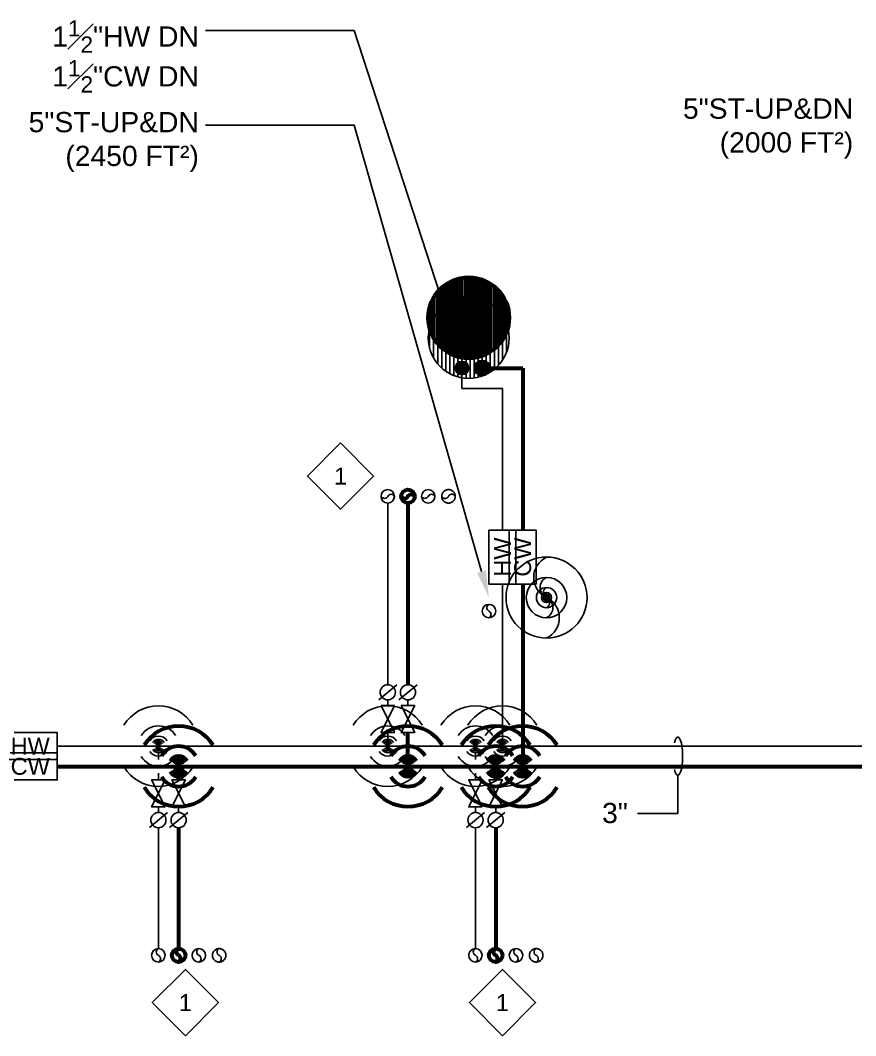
# Model space of a CAD drawing. Extents: x -3693 to 528, y -2672 to 2716.
# Drawn here: x -2326 to -1831, y -2164 to -1562 of the extents above; entities that cross this region are included whole.
import ezdxf
from ezdxf.enums import TextEntityAlignment as Align

# ---------------------------------------------------------------- set-up
doc = ezdxf.new("R2010")
doc.units = 0
doc.header["$LTSCALE"] = 48
doc.header["$MEASUREMENT"] = 0
doc.linetypes.add('VENT', pattern=[0.3, 0.2, -0.1])
for name, color, linetype in [('G-ANNO-TEXT', 70, 'Continuous'), ('G-ANNO-TEXT @ 128', 70, 'Continuous'), ('P-HW-N', 1, 'Continuous'), ('P-HW-N @ 1 (1)', 1, 'Continuous'), ('P-HW-N @ 1 (2)', 1, 'Continuous'), ('P-HW-N @ 12', 1, 'Continuous'), ('P-HW-N @ 128', 1, 'Continuous'), ('P-HW-N @ 16', 1, 'Continuous'), ('P-HW-N @ 192', 1, 'Continuous'), ('P-HW-N @ 2', 1, 'Continuous'), ('P-HW-N @ 24', 1, 'Continuous'), ('P-HW-N @ 384', 1, 'Continuous'), ('P-HW-N @ 4', 1, 'Continuous'), ('P-HW-N @ 48', 1, 'Continuous'), ('P-HW-N @ 64', 1, 'Continuous'), ('P-HW-N @ 768', 1, 'Continuous'), ('P-HW-N @ 8', 1, 'Continuous'), ('P-HW-N @ 96', 1, 'Continuous'), ('P-SAN-N @ 128', 6, 'Continuous'), ('P-SANV-N @ 128', 5, 'VENT'), ('P-STRM-N', 2, 'Continuous'), ('P-STRM-N @ 1 (1)', 2, 'Continuous'), ('P-STRM-N @ 1 (2)', 2, 'Continuous'), ('P-STRM-N @ 12', 2, 'Continuous'), ('P-STRM-N @ 128', 2, 'Continuous'), ('P-STRM-N @ 16', 2, 'Continuous'), ('P-STRM-N @ 192', 2, 'Continuous'), ('P-STRM-N @ 2', 2, 'Continuous'), ('P-STRM-N @ 24', 2, 'Continuous'), ('P-STRM-N @ 384', 2, 'Continuous'), ('P-STRM-N @ 4', 2, 'Continuous'), ('P-STRM-N @ 48', 2, 'Continuous'), ('P-STRM-N @ 64', 2, 'Continuous'), ('P-STRM-N @ 768', 2, 'Continuous'), ('P-STRM-N @ 8', 2, 'Continuous'), ('P-STRM-N @ 96', 2, 'Continuous')]:
    doc.layers.add(name, color=color, linetype=linetype)
for name, color, linetype, lineweight in [('P-CW-N', 4, 'Continuous', 60), ('P-CW-N @ 1 (1)', 4, 'Continuous', 60), ('P-CW-N @ 1 (2)', 4, 'Continuous', 60), ('P-CW-N @ 12', 4, 'Continuous', 60), ('P-CW-N @ 128', 4, 'Continuous', 60), ('P-CW-N @ 16', 4, 'Continuous', 60), ('P-CW-N @ 192', 4, 'Continuous', 60), ('P-CW-N @ 2', 4, 'Continuous', 60), ('P-CW-N @ 24', 4, 'Continuous', 60), ('P-CW-N @ 384', 4, 'Continuous', 60), ('P-CW-N @ 4', 4, 'Continuous', 60), ('P-CW-N @ 48', 4, 'Continuous', 60), ('P-CW-N @ 64', 4, 'Continuous', 60), ('P-CW-N @ 768', 4, 'Continuous', 60), ('P-CW-N @ 8', 4, 'Continuous', 60), ('P-CW-N @ 96', 4, 'Continuous', 60)]:
    doc.layers.add(name, color=color, linetype=linetype, lineweight=lineweight)
doc.styles.add('Arial', font='arial.ttf')

# ---------------------------------------------------------------- blocks, each defined once
blk = doc.blocks.new('*U14')
at = {"layer": 'DEFPOINTS'}
blk.add_lwpolyline([(-0.125, -0.0625), (0.125, -0.0625), (0.125, 0.0625), (-0.125, 0.0625)], close=True, dxfattribs=at)
at = {"style": 'Arial'}
blk.add_text('HW', height=0.07812, dxfattribs=at).set_placement((0, 0), align=Align.MIDDLE)
blk = doc.blocks.new('*U17')
at = {"layer": 'DEFPOINTS'}
blk.add_lwpolyline([(-0.125, -0.0625), (0.125, -0.0625), (0.125, 0.0625), (-0.125, 0.0625)], close=True, dxfattribs=at)
at = {"style": 'Arial'}
blk.add_text('CW', height=0.07812, dxfattribs=at).set_placement((0, 0), align=Align.MIDDLE)
blk = doc.blocks.new('*U9')
blk.add_lwpolyline([(0, 0.03112, 0.634258), (0, 0, -0.634258), (0, -0.03112)], format="xyb")
blk.add_circle((0, 0), 0.03125)
blk = doc.blocks.new('DIAMOND TAG')
blk.add_lwpolyline([(0, -0.1533), (0.1533, 0), (0, 0.1533), (-0.1533, 0)], close=True)
at = {"style": 'Arial'}
blk.add_attdef('XXX', text='', height=0.0781, dxfattribs=at).set_placement((0, 0), align=Align.MIDDLE)
blk = doc.blocks.new('*U22')
for start, end in [(121.27433, 238.72567), (301.43418, 58.56582)]:
    blk.add_arc((0, 0), 0.03112, start, end)
blk = doc.blocks.new('*U661')
at = {"layer": 'P-HW-N @ 1 (1)', "rotation": 270}
blk.add_blockref('*U22', (-2244, -1992.26), dxfattribs=at)
at = {"layer": 'P-HW-N @ 1 (2)', "rotation": 270}
blk.add_blockref('*U22', (-2244, -1992.26), dxfattribs=at)
at = {"layer": 'P-HW-N @ 12', "xscale": 12, "yscale": 12, "zscale": 12, "rotation": 270}
blk.add_blockref('*U22', (-2244, -1992.26), dxfattribs=at)
at = {"layer": 'P-HW-N @ 128', "xscale": 128, "yscale": 128, "zscale": 128, "rotation": 270}
blk.add_blockref('*U22', (-2244, -1992.26), dxfattribs=at)
at = {"layer": 'P-HW-N @ 16', "xscale": 16, "yscale": 16, "zscale": 16, "rotation": 270}
blk.add_blockref('*U22', (-2244, -1992.26), dxfattribs=at)
at = {"layer": 'P-HW-N @ 192', "xscale": 192, "yscale": 192, "zscale": 192, "rotation": 270}
blk.add_blockref('*U22', (-2244, -1992.26), dxfattribs=at)
at = {"layer": 'P-HW-N @ 2', "xscale": 2, "yscale": 2, "zscale": 2, "rotation": 270}
blk.add_blockref('*U22', (-2244, -1992.26), dxfattribs=at)
at = {"layer": 'P-HW-N @ 24', "xscale": 24, "yscale": 24, "zscale": 24, "rotation": 270}
blk.add_blockref('*U22', (-2244, -1992.26), dxfattribs=at)
at = {"layer": 'P-HW-N @ 384', "xscale": 384, "yscale": 384, "zscale": 384, "rotation": 270}
blk.add_blockref('*U22', (-2244, -1992.26), dxfattribs=at)
at = {"layer": 'P-HW-N @ 4', "xscale": 4, "yscale": 4, "zscale": 4, "rotation": 270}
blk.add_blockref('*U22', (-2244, -1992.26), dxfattribs=at)
at = {"layer": 'P-HW-N @ 48', "xscale": 48, "yscale": 48, "zscale": 48, "rotation": 270}
blk.add_blockref('*U22', (-2244, -1992.26), dxfattribs=at)
at = {"layer": 'P-HW-N @ 64', "xscale": 64, "yscale": 64, "zscale": 64, "rotation": 270}
blk.add_blockref('*U22', (-2244, -1992.26), dxfattribs=at)
at = {"layer": 'P-HW-N @ 768', "xscale": 768, "yscale": 768, "zscale": 768, "rotation": 270}
blk.add_blockref('*U22', (-2244, -1992.26), dxfattribs=at)
at = {"layer": 'P-HW-N @ 8', "xscale": 8, "yscale": 8, "zscale": 8, "rotation": 270}
blk.add_blockref('*U22', (-2244, -1992.26), dxfattribs=at)
at = {"layer": 'P-HW-N @ 96', "xscale": 96, "yscale": 96, "zscale": 96, "rotation": 270}
blk.add_blockref('*U22', (-2244, -1992.26), dxfattribs=at)
blk = doc.blocks.new('*U662')
at = {"layer": 'P-CW-N @ 1 (1)', "rotation": 89.99999999999999}
blk.add_blockref('*U22', (-2232, -2004.26), dxfattribs=at)
at = {"layer": 'P-CW-N @ 1 (2)', "rotation": 89.99999999999999}
blk.add_blockref('*U22', (-2232, -2004.26), dxfattribs=at)
at = {"layer": 'P-CW-N @ 12', "xscale": 12, "yscale": 12, "zscale": 12, "rotation": 89.99999999999999}
blk.add_blockref('*U22', (-2232, -2004.26), dxfattribs=at)
at = {"layer": 'P-CW-N @ 128', "xscale": 128, "yscale": 128, "zscale": 128, "rotation": 89.99999999999999}
blk.add_blockref('*U22', (-2232, -2004.26), dxfattribs=at)
at = {"layer": 'P-CW-N @ 16', "xscale": 16, "yscale": 16, "zscale": 16, "rotation": 89.99999999999999}
blk.add_blockref('*U22', (-2232, -2004.26), dxfattribs=at)
at = {"layer": 'P-CW-N @ 192', "xscale": 192, "yscale": 192, "zscale": 192, "rotation": 89.99999999999999}
blk.add_blockref('*U22', (-2232, -2004.26), dxfattribs=at)
at = {"layer": 'P-CW-N @ 2', "xscale": 2, "yscale": 2, "zscale": 2, "rotation": 89.99999999999999}
blk.add_blockref('*U22', (-2232, -2004.26), dxfattribs=at)
at = {"layer": 'P-CW-N @ 24', "xscale": 24, "yscale": 24, "zscale": 24, "rotation": 89.99999999999999}
blk.add_blockref('*U22', (-2232, -2004.26), dxfattribs=at)
at = {"layer": 'P-CW-N @ 384', "xscale": 384, "yscale": 384, "zscale": 384, "rotation": 89.99999999999999}
blk.add_blockref('*U22', (-2232, -2004.26), dxfattribs=at)
at = {"layer": 'P-CW-N @ 4', "xscale": 4, "yscale": 4, "zscale": 4, "rotation": 89.99999999999999}
blk.add_blockref('*U22', (-2232, -2004.26), dxfattribs=at)
at = {"layer": 'P-CW-N @ 48', "xscale": 48, "yscale": 48, "zscale": 48, "rotation": 89.99999999999999}
blk.add_blockref('*U22', (-2232, -2004.26), dxfattribs=at)
at = {"layer": 'P-CW-N @ 64', "xscale": 64, "yscale": 64, "zscale": 64, "rotation": 89.99999999999999}
blk.add_blockref('*U22', (-2232, -2004.26), dxfattribs=at)
at = {"layer": 'P-CW-N @ 768', "xscale": 768, "yscale": 768, "zscale": 768, "rotation": 89.99999999999999}
blk.add_blockref('*U22', (-2232, -2004.26), dxfattribs=at)
at = {"layer": 'P-CW-N @ 8', "xscale": 8, "yscale": 8, "zscale": 8, "rotation": 89.99999999999999}
blk.add_blockref('*U22', (-2232, -2004.26), dxfattribs=at)
at = {"layer": 'P-CW-N @ 96', "xscale": 96, "yscale": 96, "zscale": 96, "rotation": 89.99999999999999}
blk.add_blockref('*U22', (-2232, -2004.26), dxfattribs=at)
blk = doc.blocks.new('*U663')
at = {"layer": 'P-HW-N @ 1 (1)', "rotation": 270}
blk.add_blockref('*U22', (-2108, -1992.26), dxfattribs=at)
at = {"layer": 'P-HW-N @ 1 (2)', "rotation": 270}
blk.add_blockref('*U22', (-2108, -1992.26), dxfattribs=at)
at = {"layer": 'P-HW-N @ 12', "xscale": 12, "yscale": 12, "zscale": 12, "rotation": 270}
blk.add_blockref('*U22', (-2108, -1992.26), dxfattribs=at)
at = {"layer": 'P-HW-N @ 128', "xscale": 128, "yscale": 128, "zscale": 128, "rotation": 270}
blk.add_blockref('*U22', (-2108, -1992.26), dxfattribs=at)
at = {"layer": 'P-HW-N @ 16', "xscale": 16, "yscale": 16, "zscale": 16, "rotation": 270}
blk.add_blockref('*U22', (-2108, -1992.26), dxfattribs=at)
at = {"layer": 'P-HW-N @ 192', "xscale": 192, "yscale": 192, "zscale": 192, "rotation": 270}
blk.add_blockref('*U22', (-2108, -1992.26), dxfattribs=at)
at = {"layer": 'P-HW-N @ 2', "xscale": 2, "yscale": 2, "zscale": 2, "rotation": 270}
blk.add_blockref('*U22', (-2108, -1992.26), dxfattribs=at)
at = {"layer": 'P-HW-N @ 24', "xscale": 24, "yscale": 24, "zscale": 24, "rotation": 270}
blk.add_blockref('*U22', (-2108, -1992.26), dxfattribs=at)
at = {"layer": 'P-HW-N @ 384', "xscale": 384, "yscale": 384, "zscale": 384, "rotation": 270}
blk.add_blockref('*U22', (-2108, -1992.26), dxfattribs=at)
at = {"layer": 'P-HW-N @ 4', "xscale": 4, "yscale": 4, "zscale": 4, "rotation": 270}
blk.add_blockref('*U22', (-2108, -1992.26), dxfattribs=at)
at = {"layer": 'P-HW-N @ 48', "xscale": 48, "yscale": 48, "zscale": 48, "rotation": 270}
blk.add_blockref('*U22', (-2108, -1992.26), dxfattribs=at)
at = {"layer": 'P-HW-N @ 64', "xscale": 64, "yscale": 64, "zscale": 64, "rotation": 270}
blk.add_blockref('*U22', (-2108, -1992.26), dxfattribs=at)
at = {"layer": 'P-HW-N @ 768', "xscale": 768, "yscale": 768, "zscale": 768, "rotation": 270}
blk.add_blockref('*U22', (-2108, -1992.26), dxfattribs=at)
at = {"layer": 'P-HW-N @ 8', "xscale": 8, "yscale": 8, "zscale": 8, "rotation": 270}
blk.add_blockref('*U22', (-2108, -1992.26), dxfattribs=at)
at = {"layer": 'P-HW-N @ 96', "xscale": 96, "yscale": 96, "zscale": 96, "rotation": 270}
blk.add_blockref('*U22', (-2108, -1992.26), dxfattribs=at)
blk = doc.blocks.new('*U664')
at = {"layer": 'P-CW-N @ 1 (1)', "rotation": 89.99999999999999}
blk.add_blockref('*U22', (-2044, -2004.26), dxfattribs=at)
at = {"layer": 'P-CW-N @ 1 (2)', "rotation": 89.99999999999999}
blk.add_blockref('*U22', (-2044, -2004.26), dxfattribs=at)
at = {"layer": 'P-CW-N @ 12', "xscale": 12, "yscale": 12, "zscale": 12, "rotation": 89.99999999999999}
blk.add_blockref('*U22', (-2044, -2004.26), dxfattribs=at)
at = {"layer": 'P-CW-N @ 128', "xscale": 128, "yscale": 128, "zscale": 128, "rotation": 89.99999999999999}
blk.add_blockref('*U22', (-2044, -2004.26), dxfattribs=at)
at = {"layer": 'P-CW-N @ 16', "xscale": 16, "yscale": 16, "zscale": 16, "rotation": 89.99999999999999}
blk.add_blockref('*U22', (-2044, -2004.26), dxfattribs=at)
at = {"layer": 'P-CW-N @ 192', "xscale": 192, "yscale": 192, "zscale": 192, "rotation": 89.99999999999999}
blk.add_blockref('*U22', (-2044, -2004.26), dxfattribs=at)
at = {"layer": 'P-CW-N @ 2', "xscale": 2, "yscale": 2, "zscale": 2, "rotation": 89.99999999999999}
blk.add_blockref('*U22', (-2044, -2004.26), dxfattribs=at)
at = {"layer": 'P-CW-N @ 24', "xscale": 24, "yscale": 24, "zscale": 24, "rotation": 89.99999999999999}
blk.add_blockref('*U22', (-2044, -2004.26), dxfattribs=at)
at = {"layer": 'P-CW-N @ 384', "xscale": 384, "yscale": 384, "zscale": 384, "rotation": 89.99999999999999}
blk.add_blockref('*U22', (-2044, -2004.26), dxfattribs=at)
at = {"layer": 'P-CW-N @ 4', "xscale": 4, "yscale": 4, "zscale": 4, "rotation": 89.99999999999999}
blk.add_blockref('*U22', (-2044, -2004.26), dxfattribs=at)
at = {"layer": 'P-CW-N @ 48', "xscale": 48, "yscale": 48, "zscale": 48, "rotation": 89.99999999999999}
blk.add_blockref('*U22', (-2044, -2004.26), dxfattribs=at)
at = {"layer": 'P-CW-N @ 64', "xscale": 64, "yscale": 64, "zscale": 64, "rotation": 89.99999999999999}
blk.add_blockref('*U22', (-2044, -2004.26), dxfattribs=at)
at = {"layer": 'P-CW-N @ 768', "xscale": 768, "yscale": 768, "zscale": 768, "rotation": 89.99999999999999}
blk.add_blockref('*U22', (-2044, -2004.26), dxfattribs=at)
at = {"layer": 'P-CW-N @ 8', "xscale": 8, "yscale": 8, "zscale": 8, "rotation": 89.99999999999999}
blk.add_blockref('*U22', (-2044, -2004.26), dxfattribs=at)
at = {"layer": 'P-CW-N @ 96', "xscale": 96, "yscale": 96, "zscale": 96, "rotation": 89.99999999999999}
blk.add_blockref('*U22', (-2044, -2004.26), dxfattribs=at)
blk = doc.blocks.new('*U26')
h = blk.add_hatch()
h.set_pattern_fill('ANSI31', color=256, scale=0.025, angle=135)
edge = h.paths.add_edge_path()
edge.add_arc((0, 0), 0.03125, 0, 360)
blk.add_circle((0, 0), 0.03125)
blk = doc.blocks.new('*U677')
at = {"layer": 'P-CW-N @ 1 (1)', "rotation": 89.99999999999999}
blk.add_blockref('*U26', (-2060, -1738.41), dxfattribs=at)
at = {"layer": 'P-CW-N @ 1 (2)', "rotation": 89.99999999999999}
blk.add_blockref('*U26', (-2060, -1738.41), dxfattribs=at)
at = {"layer": 'P-CW-N @ 12', "xscale": 12, "yscale": 12, "zscale": 12, "rotation": 89.99999999999999}
blk.add_blockref('*U26', (-2060, -1738.41), dxfattribs=at)
at = {"layer": 'P-CW-N @ 128', "xscale": 128, "yscale": 128, "zscale": 128, "rotation": 89.99999999999999}
blk.add_blockref('*U26', (-2052, -1768.26), dxfattribs=at)
at = {"layer": 'P-CW-N @ 16', "xscale": 16, "yscale": 16, "zscale": 16, "rotation": 89.99999999999999}
blk.add_blockref('*U26', (-2060, -1738.41), dxfattribs=at)
at = {"layer": 'P-CW-N @ 192', "xscale": 192, "yscale": 192, "zscale": 192, "rotation": 89.99999999999999}
blk.add_blockref('*U26', (-2060, -1738.41), dxfattribs=at)
at = {"layer": 'P-CW-N @ 2', "xscale": 2, "yscale": 2, "zscale": 2, "rotation": 89.99999999999999}
blk.add_blockref('*U26', (-2060, -1738.41), dxfattribs=at)
at = {"layer": 'P-CW-N @ 24', "xscale": 24, "yscale": 24, "zscale": 24, "rotation": 89.99999999999999}
blk.add_blockref('*U26', (-2060, -1738.41), dxfattribs=at)
at = {"layer": 'P-CW-N @ 384', "xscale": 384, "yscale": 384, "zscale": 384, "rotation": 89.99999999999999}
blk.add_blockref('*U26', (-2060, -1738.41), dxfattribs=at)
at = {"layer": 'P-CW-N @ 4', "xscale": 4, "yscale": 4, "zscale": 4, "rotation": 89.99999999999999}
blk.add_blockref('*U26', (-2060, -1738.41), dxfattribs=at)
at = {"layer": 'P-CW-N @ 48', "xscale": 48, "yscale": 48, "zscale": 48, "rotation": 89.99999999999999}
blk.add_blockref('*U26', (-2060, -1738.41), dxfattribs=at)
at = {"layer": 'P-CW-N @ 64', "xscale": 64, "yscale": 64, "zscale": 64, "rotation": 89.99999999999999}
blk.add_blockref('*U26', (-2060, -1738.41), dxfattribs=at)
at = {"layer": 'P-CW-N @ 768', "xscale": 768, "yscale": 768, "zscale": 768, "rotation": 89.99999999999999}
blk.add_blockref('*U26', (-2060, -1738.41), dxfattribs=at)
at = {"layer": 'P-CW-N @ 8', "xscale": 8, "yscale": 8, "zscale": 8, "rotation": 89.99999999999999}
blk.add_blockref('*U26', (-2060, -1738.41), dxfattribs=at)
at = {"layer": 'P-CW-N @ 96', "xscale": 96, "yscale": 96, "zscale": 96, "rotation": 89.99999999999999}
blk.add_blockref('*U26', (-2060, -1738.41), dxfattribs=at)
blk = doc.blocks.new('*U678')
at = {"layer": 'P-HW-N @ 1 (1)', "rotation": 89.99999999999999}
blk.add_blockref('*U26', (-2060, -1750.41), dxfattribs=at)
at = {"layer": 'P-HW-N @ 1 (2)', "rotation": 89.99999999999999}
blk.add_blockref('*U26', (-2060, -1750.41), dxfattribs=at)
at = {"layer": 'P-HW-N @ 12', "xscale": 12, "yscale": 12, "zscale": 12, "rotation": 89.99999999999999}
blk.add_blockref('*U26', (-2060, -1750.41), dxfattribs=at)
at = {"layer": 'P-HW-N @ 128', "xscale": 128, "yscale": 128, "zscale": 128, "rotation": 89.99999999999999}
blk.add_blockref('*U26', (-2064, -1768.26), dxfattribs=at)
at = {"layer": 'P-HW-N @ 16', "xscale": 16, "yscale": 16, "zscale": 16, "rotation": 89.99999999999999}
blk.add_blockref('*U26', (-2060, -1750.41), dxfattribs=at)
at = {"layer": 'P-HW-N @ 192', "xscale": 192, "yscale": 192, "zscale": 192, "rotation": 89.99999999999999}
blk.add_blockref('*U26', (-2060, -1750.41), dxfattribs=at)
at = {"layer": 'P-HW-N @ 2', "xscale": 2, "yscale": 2, "zscale": 2, "rotation": 89.99999999999999}
blk.add_blockref('*U26', (-2060, -1750.41), dxfattribs=at)
at = {"layer": 'P-HW-N @ 24', "xscale": 24, "yscale": 24, "zscale": 24, "rotation": 89.99999999999999}
blk.add_blockref('*U26', (-2060, -1750.41), dxfattribs=at)
at = {"layer": 'P-HW-N @ 384', "xscale": 384, "yscale": 384, "zscale": 384, "rotation": 89.99999999999999}
blk.add_blockref('*U26', (-2060, -1750.41), dxfattribs=at)
at = {"layer": 'P-HW-N @ 4', "xscale": 4, "yscale": 4, "zscale": 4, "rotation": 89.99999999999999}
blk.add_blockref('*U26', (-2060, -1750.41), dxfattribs=at)
at = {"layer": 'P-HW-N @ 48', "xscale": 48, "yscale": 48, "zscale": 48, "rotation": 89.99999999999999}
blk.add_blockref('*U26', (-2060, -1750.41), dxfattribs=at)
at = {"layer": 'P-HW-N @ 64', "xscale": 64, "yscale": 64, "zscale": 64, "rotation": 89.99999999999999}
blk.add_blockref('*U26', (-2060, -1750.41), dxfattribs=at)
at = {"layer": 'P-HW-N @ 768', "xscale": 768, "yscale": 768, "zscale": 768, "rotation": 89.99999999999999}
blk.add_blockref('*U26', (-2060, -1750.41), dxfattribs=at)
at = {"layer": 'P-HW-N @ 8', "xscale": 8, "yscale": 8, "zscale": 8, "rotation": 89.99999999999999}
blk.add_blockref('*U26', (-2060, -1750.41), dxfattribs=at)
at = {"layer": 'P-HW-N @ 96', "xscale": 96, "yscale": 96, "zscale": 96, "rotation": 89.99999999999999}
blk.add_blockref('*U26', (-2060, -1750.41), dxfattribs=at)
blk = doc.blocks.new('*U685')
at = {"layer": 'P-STRM-N @ 1 (1)'}
blk.add_blockref('*U9', (-2013.84, -1904.26), dxfattribs=at)
at = {"layer": 'P-STRM-N @ 1 (2)'}
blk.add_blockref('*U9', (-2013.84, -1904.26), dxfattribs=at)
at = {"layer": 'P-STRM-N @ 12', "xscale": 12, "yscale": 12, "zscale": 12}
blk.add_blockref('*U9', (-2013.84, -1904.26), dxfattribs=at)
at = {"layer": 'P-STRM-N @ 128', "xscale": 128, "yscale": 128, "zscale": 128}
blk.add_blockref('*U9', (-2048, -1912.26), dxfattribs=at)
at = {"layer": 'P-STRM-N @ 16', "xscale": 16, "yscale": 16, "zscale": 16}
blk.add_blockref('*U9', (-2013.84, -1904.26), dxfattribs=at)
at = {"layer": 'P-STRM-N @ 192', "xscale": 192, "yscale": 192, "zscale": 192}
blk.add_blockref('*U9', (-2013.84, -1904.26), dxfattribs=at)
at = {"layer": 'P-STRM-N @ 2', "xscale": 2, "yscale": 2, "zscale": 2}
blk.add_blockref('*U9', (-2013.84, -1904.26), dxfattribs=at)
at = {"layer": 'P-STRM-N @ 24', "xscale": 24, "yscale": 24, "zscale": 24}
blk.add_blockref('*U9', (-2013.84, -1904.26), dxfattribs=at)
at = {"layer": 'P-STRM-N @ 384', "xscale": 384, "yscale": 384, "zscale": 384}
blk.add_blockref('*U9', (-2013.84, -1904.26), dxfattribs=at)
at = {"layer": 'P-STRM-N @ 4', "xscale": 4, "yscale": 4, "zscale": 4}
blk.add_blockref('*U9', (-2013.84, -1904.26), dxfattribs=at)
at = {"layer": 'P-STRM-N @ 48', "xscale": 48, "yscale": 48, "zscale": 48}
blk.add_blockref('*U9', (-2013.84, -1904.26), dxfattribs=at)
at = {"layer": 'P-STRM-N @ 64', "xscale": 64, "yscale": 64, "zscale": 64}
blk.add_blockref('*U9', (-2013.84, -1904.26), dxfattribs=at)
at = {"layer": 'P-STRM-N @ 768', "xscale": 768, "yscale": 768, "zscale": 768}
blk.add_blockref('*U9', (-2013.84, -1904.26), dxfattribs=at)
at = {"layer": 'P-STRM-N @ 8', "xscale": 8, "yscale": 8, "zscale": 8}
blk.add_blockref('*U9', (-2013.84, -1904.26), dxfattribs=at)
at = {"layer": 'P-STRM-N @ 96', "xscale": 96, "yscale": 96, "zscale": 96}
blk.add_blockref('*U9', (-2013.84, -1904.26), dxfattribs=at)
blk = doc.blocks.new('*U708')
at = {"layer": 'P-HW-N @ 1 (1)', "rotation": 270}
blk.add_blockref('*U22', (-2056, -1992.26), dxfattribs=at)
at = {"layer": 'P-HW-N @ 1 (2)', "rotation": 270}
blk.add_blockref('*U22', (-2056, -1992.26), dxfattribs=at)
at = {"layer": 'P-HW-N @ 12', "xscale": 12, "yscale": 12, "zscale": 12, "rotation": 270}
blk.add_blockref('*U22', (-2056, -1992.26), dxfattribs=at)
at = {"layer": 'P-HW-N @ 128', "xscale": 128, "yscale": 128, "zscale": 128, "rotation": 270}
blk.add_blockref('*U22', (-2056, -1992.26), dxfattribs=at)
at = {"layer": 'P-HW-N @ 16', "xscale": 16, "yscale": 16, "zscale": 16, "rotation": 270}
blk.add_blockref('*U22', (-2056, -1992.26), dxfattribs=at)
at = {"layer": 'P-HW-N @ 192', "xscale": 192, "yscale": 192, "zscale": 192, "rotation": 270}
blk.add_blockref('*U22', (-2056, -1992.26), dxfattribs=at)
at = {"layer": 'P-HW-N @ 2', "xscale": 2, "yscale": 2, "zscale": 2, "rotation": 270}
blk.add_blockref('*U22', (-2056, -1992.26), dxfattribs=at)
at = {"layer": 'P-HW-N @ 24', "xscale": 24, "yscale": 24, "zscale": 24, "rotation": 270}
blk.add_blockref('*U22', (-2056, -1992.26), dxfattribs=at)
at = {"layer": 'P-HW-N @ 384', "xscale": 384, "yscale": 384, "zscale": 384, "rotation": 270}
blk.add_blockref('*U22', (-2056, -1992.26), dxfattribs=at)
at = {"layer": 'P-HW-N @ 4', "xscale": 4, "yscale": 4, "zscale": 4, "rotation": 270}
blk.add_blockref('*U22', (-2056, -1992.26), dxfattribs=at)
at = {"layer": 'P-HW-N @ 48', "xscale": 48, "yscale": 48, "zscale": 48, "rotation": 270}
blk.add_blockref('*U22', (-2056, -1992.26), dxfattribs=at)
at = {"layer": 'P-HW-N @ 64', "xscale": 64, "yscale": 64, "zscale": 64, "rotation": 270}
blk.add_blockref('*U22', (-2056, -1992.26), dxfattribs=at)
at = {"layer": 'P-HW-N @ 768', "xscale": 768, "yscale": 768, "zscale": 768, "rotation": 270}
blk.add_blockref('*U22', (-2056, -1992.26), dxfattribs=at)
at = {"layer": 'P-HW-N @ 8', "xscale": 8, "yscale": 8, "zscale": 8, "rotation": 270}
blk.add_blockref('*U22', (-2056, -1992.26), dxfattribs=at)
at = {"layer": 'P-HW-N @ 96', "xscale": 96, "yscale": 96, "zscale": 96, "rotation": 270}
blk.add_blockref('*U22', (-2056, -1992.26), dxfattribs=at)
blk = doc.blocks.new('*U709')
at = {"layer": 'P-CW-N @ 1 (1)', "rotation": 89.99999999999999}
blk.add_blockref('*U22', (-2096, -2004.26), dxfattribs=at)
at = {"layer": 'P-CW-N @ 1 (2)', "rotation": 89.99999999999999}
blk.add_blockref('*U22', (-2096, -2004.26), dxfattribs=at)
at = {"layer": 'P-CW-N @ 12', "xscale": 12, "yscale": 12, "zscale": 12, "rotation": 89.99999999999999}
blk.add_blockref('*U22', (-2096, -2004.26), dxfattribs=at)
at = {"layer": 'P-CW-N @ 128', "xscale": 128, "yscale": 128, "zscale": 128, "rotation": 89.99999999999999}
blk.add_blockref('*U22', (-2096, -2004.26), dxfattribs=at)
at = {"layer": 'P-CW-N @ 16', "xscale": 16, "yscale": 16, "zscale": 16, "rotation": 89.99999999999999}
blk.add_blockref('*U22', (-2096, -2004.26), dxfattribs=at)
at = {"layer": 'P-CW-N @ 192', "xscale": 192, "yscale": 192, "zscale": 192, "rotation": 89.99999999999999}
blk.add_blockref('*U22', (-2096, -2004.26), dxfattribs=at)
at = {"layer": 'P-CW-N @ 2', "xscale": 2, "yscale": 2, "zscale": 2, "rotation": 89.99999999999999}
blk.add_blockref('*U22', (-2096, -2004.26), dxfattribs=at)
at = {"layer": 'P-CW-N @ 24', "xscale": 24, "yscale": 24, "zscale": 24, "rotation": 89.99999999999999}
blk.add_blockref('*U22', (-2096, -2004.26), dxfattribs=at)
at = {"layer": 'P-CW-N @ 384', "xscale": 384, "yscale": 384, "zscale": 384, "rotation": 89.99999999999999}
blk.add_blockref('*U22', (-2096, -2004.26), dxfattribs=at)
at = {"layer": 'P-CW-N @ 4', "xscale": 4, "yscale": 4, "zscale": 4, "rotation": 89.99999999999999}
blk.add_blockref('*U22', (-2096, -2004.26), dxfattribs=at)
at = {"layer": 'P-CW-N @ 48', "xscale": 48, "yscale": 48, "zscale": 48, "rotation": 89.99999999999999}
blk.add_blockref('*U22', (-2096, -2004.26), dxfattribs=at)
at = {"layer": 'P-CW-N @ 64', "xscale": 64, "yscale": 64, "zscale": 64, "rotation": 89.99999999999999}
blk.add_blockref('*U22', (-2096, -2004.26), dxfattribs=at)
at = {"layer": 'P-CW-N @ 768', "xscale": 768, "yscale": 768, "zscale": 768, "rotation": 89.99999999999999}
blk.add_blockref('*U22', (-2096, -2004.26), dxfattribs=at)
at = {"layer": 'P-CW-N @ 8', "xscale": 8, "yscale": 8, "zscale": 8, "rotation": 89.99999999999999}
blk.add_blockref('*U22', (-2096, -2004.26), dxfattribs=at)
at = {"layer": 'P-CW-N @ 96', "xscale": 96, "yscale": 96, "zscale": 96, "rotation": 89.99999999999999}
blk.add_blockref('*U22', (-2096, -2004.26), dxfattribs=at)
blk = doc.blocks.new('*U726')
at = {"layer": 'P-CW-N @ 1 (1)', "rotation": 89.99999999999999}
blk.add_blockref('*U22', (-2028, -2004.26), dxfattribs=at)
at = {"layer": 'P-CW-N @ 1 (2)', "rotation": 89.99999999999999}
blk.add_blockref('*U22', (-2028, -2004.26), dxfattribs=at)
at = {"layer": 'P-CW-N @ 12', "xscale": 12, "yscale": 12, "zscale": 12, "rotation": 89.99999999999999}
blk.add_blockref('*U22', (-2028, -2004.26), dxfattribs=at)
at = {"layer": 'P-CW-N @ 128', "xscale": 128, "yscale": 128, "zscale": 128, "rotation": 89.99999999999999}
blk.add_blockref('*U22', (-2028, -2004.26), dxfattribs=at)
at = {"layer": 'P-CW-N @ 16', "xscale": 16, "yscale": 16, "zscale": 16, "rotation": 89.99999999999999}
blk.add_blockref('*U22', (-2028, -2004.26), dxfattribs=at)
at = {"layer": 'P-CW-N @ 192', "xscale": 192, "yscale": 192, "zscale": 192, "rotation": 89.99999999999999}
blk.add_blockref('*U22', (-2028, -2004.26), dxfattribs=at)
at = {"layer": 'P-CW-N @ 2', "xscale": 2, "yscale": 2, "zscale": 2, "rotation": 89.99999999999999}
blk.add_blockref('*U22', (-2028, -2004.26), dxfattribs=at)
at = {"layer": 'P-CW-N @ 24', "xscale": 24, "yscale": 24, "zscale": 24, "rotation": 89.99999999999999}
blk.add_blockref('*U22', (-2028, -2004.26), dxfattribs=at)
at = {"layer": 'P-CW-N @ 384', "xscale": 384, "yscale": 384, "zscale": 384, "rotation": 89.99999999999999}
blk.add_blockref('*U22', (-2028, -2004.26), dxfattribs=at)
at = {"layer": 'P-CW-N @ 4', "xscale": 4, "yscale": 4, "zscale": 4, "rotation": 89.99999999999999}
blk.add_blockref('*U22', (-2028, -2004.26), dxfattribs=at)
at = {"layer": 'P-CW-N @ 48', "xscale": 48, "yscale": 48, "zscale": 48, "rotation": 89.99999999999999}
blk.add_blockref('*U22', (-2028, -2004.26), dxfattribs=at)
at = {"layer": 'P-CW-N @ 64', "xscale": 64, "yscale": 64, "zscale": 64, "rotation": 89.99999999999999}
blk.add_blockref('*U22', (-2028, -2004.26), dxfattribs=at)
at = {"layer": 'P-CW-N @ 768', "xscale": 768, "yscale": 768, "zscale": 768, "rotation": 89.99999999999999}
blk.add_blockref('*U22', (-2028, -2004.26), dxfattribs=at)
at = {"layer": 'P-CW-N @ 8', "xscale": 8, "yscale": 8, "zscale": 8, "rotation": 89.99999999999999}
blk.add_blockref('*U22', (-2028, -2004.26), dxfattribs=at)
at = {"layer": 'P-CW-N @ 96', "xscale": 96, "yscale": 96, "zscale": 96, "rotation": 89.99999999999999}
blk.add_blockref('*U22', (-2028, -2004.26), dxfattribs=at)
blk = doc.blocks.new('*U727')
at = {"layer": 'P-HW-N @ 1 (1)', "rotation": 270}
blk.add_blockref('*U22', (-2040, -1992.26), dxfattribs=at)
at = {"layer": 'P-HW-N @ 1 (2)', "rotation": 270}
blk.add_blockref('*U22', (-2040, -1992.26), dxfattribs=at)
at = {"layer": 'P-HW-N @ 12', "xscale": 12, "yscale": 12, "zscale": 12, "rotation": 270}
blk.add_blockref('*U22', (-2040, -1992.26), dxfattribs=at)
at = {"layer": 'P-HW-N @ 128', "xscale": 128, "yscale": 128, "zscale": 128, "rotation": 270}
blk.add_blockref('*U22', (-2040, -1992.26), dxfattribs=at)
at = {"layer": 'P-HW-N @ 16', "xscale": 16, "yscale": 16, "zscale": 16, "rotation": 270}
blk.add_blockref('*U22', (-2040, -1992.26), dxfattribs=at)
at = {"layer": 'P-HW-N @ 192', "xscale": 192, "yscale": 192, "zscale": 192, "rotation": 270}
blk.add_blockref('*U22', (-2040, -1992.26), dxfattribs=at)
at = {"layer": 'P-HW-N @ 2', "xscale": 2, "yscale": 2, "zscale": 2, "rotation": 270}
blk.add_blockref('*U22', (-2040, -1992.26), dxfattribs=at)
at = {"layer": 'P-HW-N @ 24', "xscale": 24, "yscale": 24, "zscale": 24, "rotation": 270}
blk.add_blockref('*U22', (-2040, -1992.26), dxfattribs=at)
at = {"layer": 'P-HW-N @ 384', "xscale": 384, "yscale": 384, "zscale": 384, "rotation": 270}
blk.add_blockref('*U22', (-2040, -1992.26), dxfattribs=at)
at = {"layer": 'P-HW-N @ 4', "xscale": 4, "yscale": 4, "zscale": 4, "rotation": 270}
blk.add_blockref('*U22', (-2040, -1992.26), dxfattribs=at)
at = {"layer": 'P-HW-N @ 48', "xscale": 48, "yscale": 48, "zscale": 48, "rotation": 270}
blk.add_blockref('*U22', (-2040, -1992.26), dxfattribs=at)
at = {"layer": 'P-HW-N @ 64', "xscale": 64, "yscale": 64, "zscale": 64, "rotation": 270}
blk.add_blockref('*U22', (-2040, -1992.26), dxfattribs=at)
at = {"layer": 'P-HW-N @ 768', "xscale": 768, "yscale": 768, "zscale": 768, "rotation": 270}
blk.add_blockref('*U22', (-2040, -1992.26), dxfattribs=at)
at = {"layer": 'P-HW-N @ 8', "xscale": 8, "yscale": 8, "zscale": 8, "rotation": 270}
blk.add_blockref('*U22', (-2040, -1992.26), dxfattribs=at)
at = {"layer": 'P-HW-N @ 96', "xscale": 96, "yscale": 96, "zscale": 96, "rotation": 270}
blk.add_blockref('*U22', (-2040, -1992.26), dxfattribs=at)

msp = doc.modelspace()

# ---------------------------------------------------------------- linework, layer by layer
at = {"color": 7, "linetype": 'Continuous'}
for p, q in [((-2102.63, -1955.91), (-2113.37, -1964.89)), ((-2090.63, -1955.91), (-2101.37, -1964.89)), ((-2249.37, -2040.6), (-2238.63, -2031.62)), ((-2237.37, -2040.6), (-2226.63, -2031.62)), ((-2061.37, -2040.6), (-2050.63, -2031.62)), ((-2049.37, -2040.6), (-2038.63, -2031.62))]:
    msp.add_line(p, q, dxfattribs=at)
at = {"linetype": 'Continuous'}
for p, q in [((-2108, -1968.26), (-2108, -1964.9)), ((-2096, -1968.26), (-2096, -1964.9)), ((-2244, -2028.26), (-2244, -2031.61)), ((-2232, -2028.26), (-2232, -2031.61)), ((-2056, -2028.26), (-2056, -2031.61)), ((-2044, -2028.26), (-2044, -2031.61))]:
    msp.add_line(p, q, dxfattribs=at)
for points in [[(-2112, -1968.26), (-2104, -1968.26), (-2112, -1984.26), (-2104, -1984.26), (-2112, -1968.26)], [(-2100, -1968.26), (-2092, -1968.26), (-2100, -1984.26), (-2092, -1984.26), (-2100, -1968.26)], [(-2240, -2028.26), (-2248, -2028.26), (-2240, -2012.26), (-2248, -2012.26), (-2240, -2028.26)], [(-2228, -2028.26), (-2236, -2028.26), (-2228, -2012.26), (-2236, -2012.26), (-2228, -2028.26)], [(-2052, -2028.26), (-2060, -2028.26), (-2052, -2012.26), (-2060, -2012.26), (-2052, -2028.26)], [(-2040, -2028.26), (-2048, -2028.26), (-2040, -2012.26), (-2048, -2012.26), (-2040, -2028.26)]]:
    msp.add_lwpolyline(points, dxfattribs=at)
for centre in [(-2108, -1960.4), (-2096, -1960.4), (-2244, -2036.11), (-2232, -2036.11), (-2056, -2036.11), (-2044, -2036.11)]:
    msp.add_circle(centre, 4.5, dxfattribs=at)
at = {"layer": 'G-ANNO-TEXT'}
for p, q in [((-1936, -2009.59), (-1936, -2032.26)), ((-1936, -2032.26), (-1960, -2032.26))]:
    msp.add_line(p, q, dxfattribs=at)
for points in [[(-2068.97, -1749.05), (-2128, -1568.26), (-2216, -1568.26)], [(-2052.4, -1888.87), (-2128, -1624.26), (-2216, -1624.26)]]:
    msp.add_lwpolyline(points, dxfattribs=at)
msp.add_ellipse((-1936, -1998.26), major_axis=(0, -11.33), ratio=0.25, start_param=5.480171, end_param=10.227792, dxfattribs=at)
for points in [[(-2066.43, -1748.22), (-2064, -1764.26), (-2071.5, -1749.88)], [(-2049.83, -1888.14), (-2048, -1904.26), (-2054.96, -1889.61)]]:
    msp.add_solid(points, dxfattribs=at)
at = {"layer": 'P-CW-N'}
for p, q in [((-2048, -1768.26), (-2028, -1768.26)), ((-2028, -1768.26), (-2028, -1864.26)), ((-2096, -1848.26), (-2096, -1956.26)), ((-2028, -1896.26), (-2028, -2000.26)), ((-2096, -2000.26), (-2096, -1984.26)), ((-2304, -2004.26), (-1500, -2004.26)), ((-2232, -2012.26), (-2232, -2008.26)), ((-2044, -2012.26), (-2044, -2008.26)), ((-2232, -2040.26), (-2232, -2112.26)), ((-2044, -2040.26), (-2044, -2112.26))]:
    msp.add_line(p, q, dxfattribs=at)
at = {"layer": 'P-HW-N'}
for p, q in [((-2064, -1772.26), (-2064, -1780.26)), ((-2064, -1780.26), (-2040, -1780.26)), ((-2040, -1780.26), (-2040, -1864.26)), ((-2108, -1848.26), (-2108, -1956.26)), ((-2040, -1896.26), (-2040, -1988.26)), ((-2108, -1984.26), (-2108, -1988.26)), ((-2304, -1992.26), (-2100, -1992.26)), ((-2244, -1996.26), (-2244, -2000.26)), ((-2092, -1992.26), (-2032, -1992.26)), ((-2056, -1996.26), (-2056, -2000.26)), ((-2024, -1992.26), (-1500, -1992.26)), ((-2244, -2012.26), (-2244, -2008.26)), ((-2056, -2012.26), (-2056, -2008.26)), ((-2244, -2112.26), (-2244, -2040.26)), ((-2056, -2112.26), (-2056, -2040.26))]:
    msp.add_line(p, q, dxfattribs=at)

# ---------------------------------------------------------------- block references
at = {"layer": 'G-ANNO-TEXT @ 128'}
ref = msp.add_blockref('DIAMOND TAG', (-2136, -1832.26), dxfattribs=dict(at, xscale=128, yscale=128, zscale=128, rotation=180))
ref.add_attrib('XXX', '1', dxfattribs={"layer": '0', "height": 10, "style": 'Arial'}).set_placement((-2136, -1832.26), align=Align.MIDDLE)
at = {"layer": 'G-ANNO-TEXT @ 128', "xscale": 128, "yscale": 128, "zscale": 128}
for p in [(-2228, -2144.26), (-2040, -2144.26)]:
    msp.add_blockref('DIAMOND TAG', p, dxfattribs=at).add_auto_attribs({'XXX': '1'})
at = {"layer": 'P-CW-N'}
for name in ['*U677', '*U662', '*U709', '*U664', '*U726']:
    msp.add_blockref(name, (0, 0), dxfattribs=at)
at = {"layer": 'P-CW-N @ 128', "xscale": 128, "yscale": 128, "zscale": 128}
for p, rotation in [((-2096, -1844.26), 89.99999999999999), ((-2232, -2116.26), 180), ((-2044, -2116.26), 180)]:
    msp.add_blockref('*U9', p, dxfattribs=dict(at, rotation=rotation))
at = {"layer": 'P-CW-N @ 128', "linetype": 'ByBlock', "lineweight": -2, "xscale": 128, "yscale": 128, "zscale": 128, "rotation": 90}
msp.add_blockref('*U17', (-2028, -1880.26), dxfattribs=at)
at = {"layer": 'P-CW-N @ 128', "linetype": 'ByBlock', "lineweight": -2, "xscale": 128, "yscale": 128, "zscale": 128}
msp.add_blockref('*U17', (-2320, -2004.26), dxfattribs=at)
at = {"layer": 'P-HW-N'}
for name in ['*U678', '*U661', '*U663', '*U708', '*U727']:
    msp.add_blockref(name, (0, 0), dxfattribs=at)
at = {"layer": 'P-HW-N @ 128', "xscale": 128, "yscale": 128, "zscale": 128}
for p, rotation in [((-2108, -1844.26), 89.99999999999999), ((-2244, -2116.26), 180), ((-2056, -2116.26), 180)]:
    msp.add_blockref('*U9', p, dxfattribs=dict(at, rotation=rotation))
at = {"layer": 'P-HW-N @ 128', "linetype": 'ByBlock', "lineweight": -2, "xscale": 128, "yscale": 128, "zscale": 128, "rotation": 90}
msp.add_blockref('*U14', (-2040, -1880.26), dxfattribs=at)
at = {"layer": 'P-HW-N @ 128', "linetype": 'ByBlock', "lineweight": -2, "xscale": 128, "yscale": 128, "zscale": 128}
msp.add_blockref('*U14', (-2320, -1992.26), dxfattribs=at)
at = {"layer": 'P-SAN-N @ 128', "xscale": 128, "yscale": 128, "zscale": 128}
for p, rotation in [((-2084, -1844.26), 89.99999999999999), ((-2220, -2116.26), 180), ((-2032, -2116.26), 180)]:
    msp.add_blockref('*U9', p, dxfattribs=dict(at, rotation=rotation))
at = {"layer": 'P-SANV-N @ 128', "xscale": 128, "yscale": 128, "zscale": 128}
for p, rotation in [((-2072, -1844.26), 89.99999999999999), ((-2208, -2116.26), 180), ((-2020, -2116.26), 180)]:
    msp.add_blockref('*U9', p, dxfattribs=dict(at, rotation=rotation))
at = {"layer": 'P-STRM-N'}
msp.add_blockref('*U685', (0, 0), dxfattribs=at)

# ---------------------------------------------------------------- texts
at = {"layer": 'G-ANNO-TEXT', "style": 'Arial'}
msp.add_text('3"', height=12, dxfattribs=at).set_placement((-1980.89, -2037.91))
at = {"layer": 'G-ANNO-TEXT', "char_height": 12, "attachment_point": 3, "style": 'Arial'}
for s, insert in [('\\A1;1{\\H0.8x;\\S1#2;}"HW DN\\P1{\\H0.8x;\\S1#2;}"CW DN', (-2220, -1562.15)), ('5"ST-UP&DN\\P(2000 FT²)', (-1832, -1608.49)), ('5"ST-UP&DN\\P(2450 FT²)', (-2220, -1616.49))]:
    msp.add_mtext(s, dxfattribs=dict(at, insert=insert))

doc.saveas('drawing.dxf')
